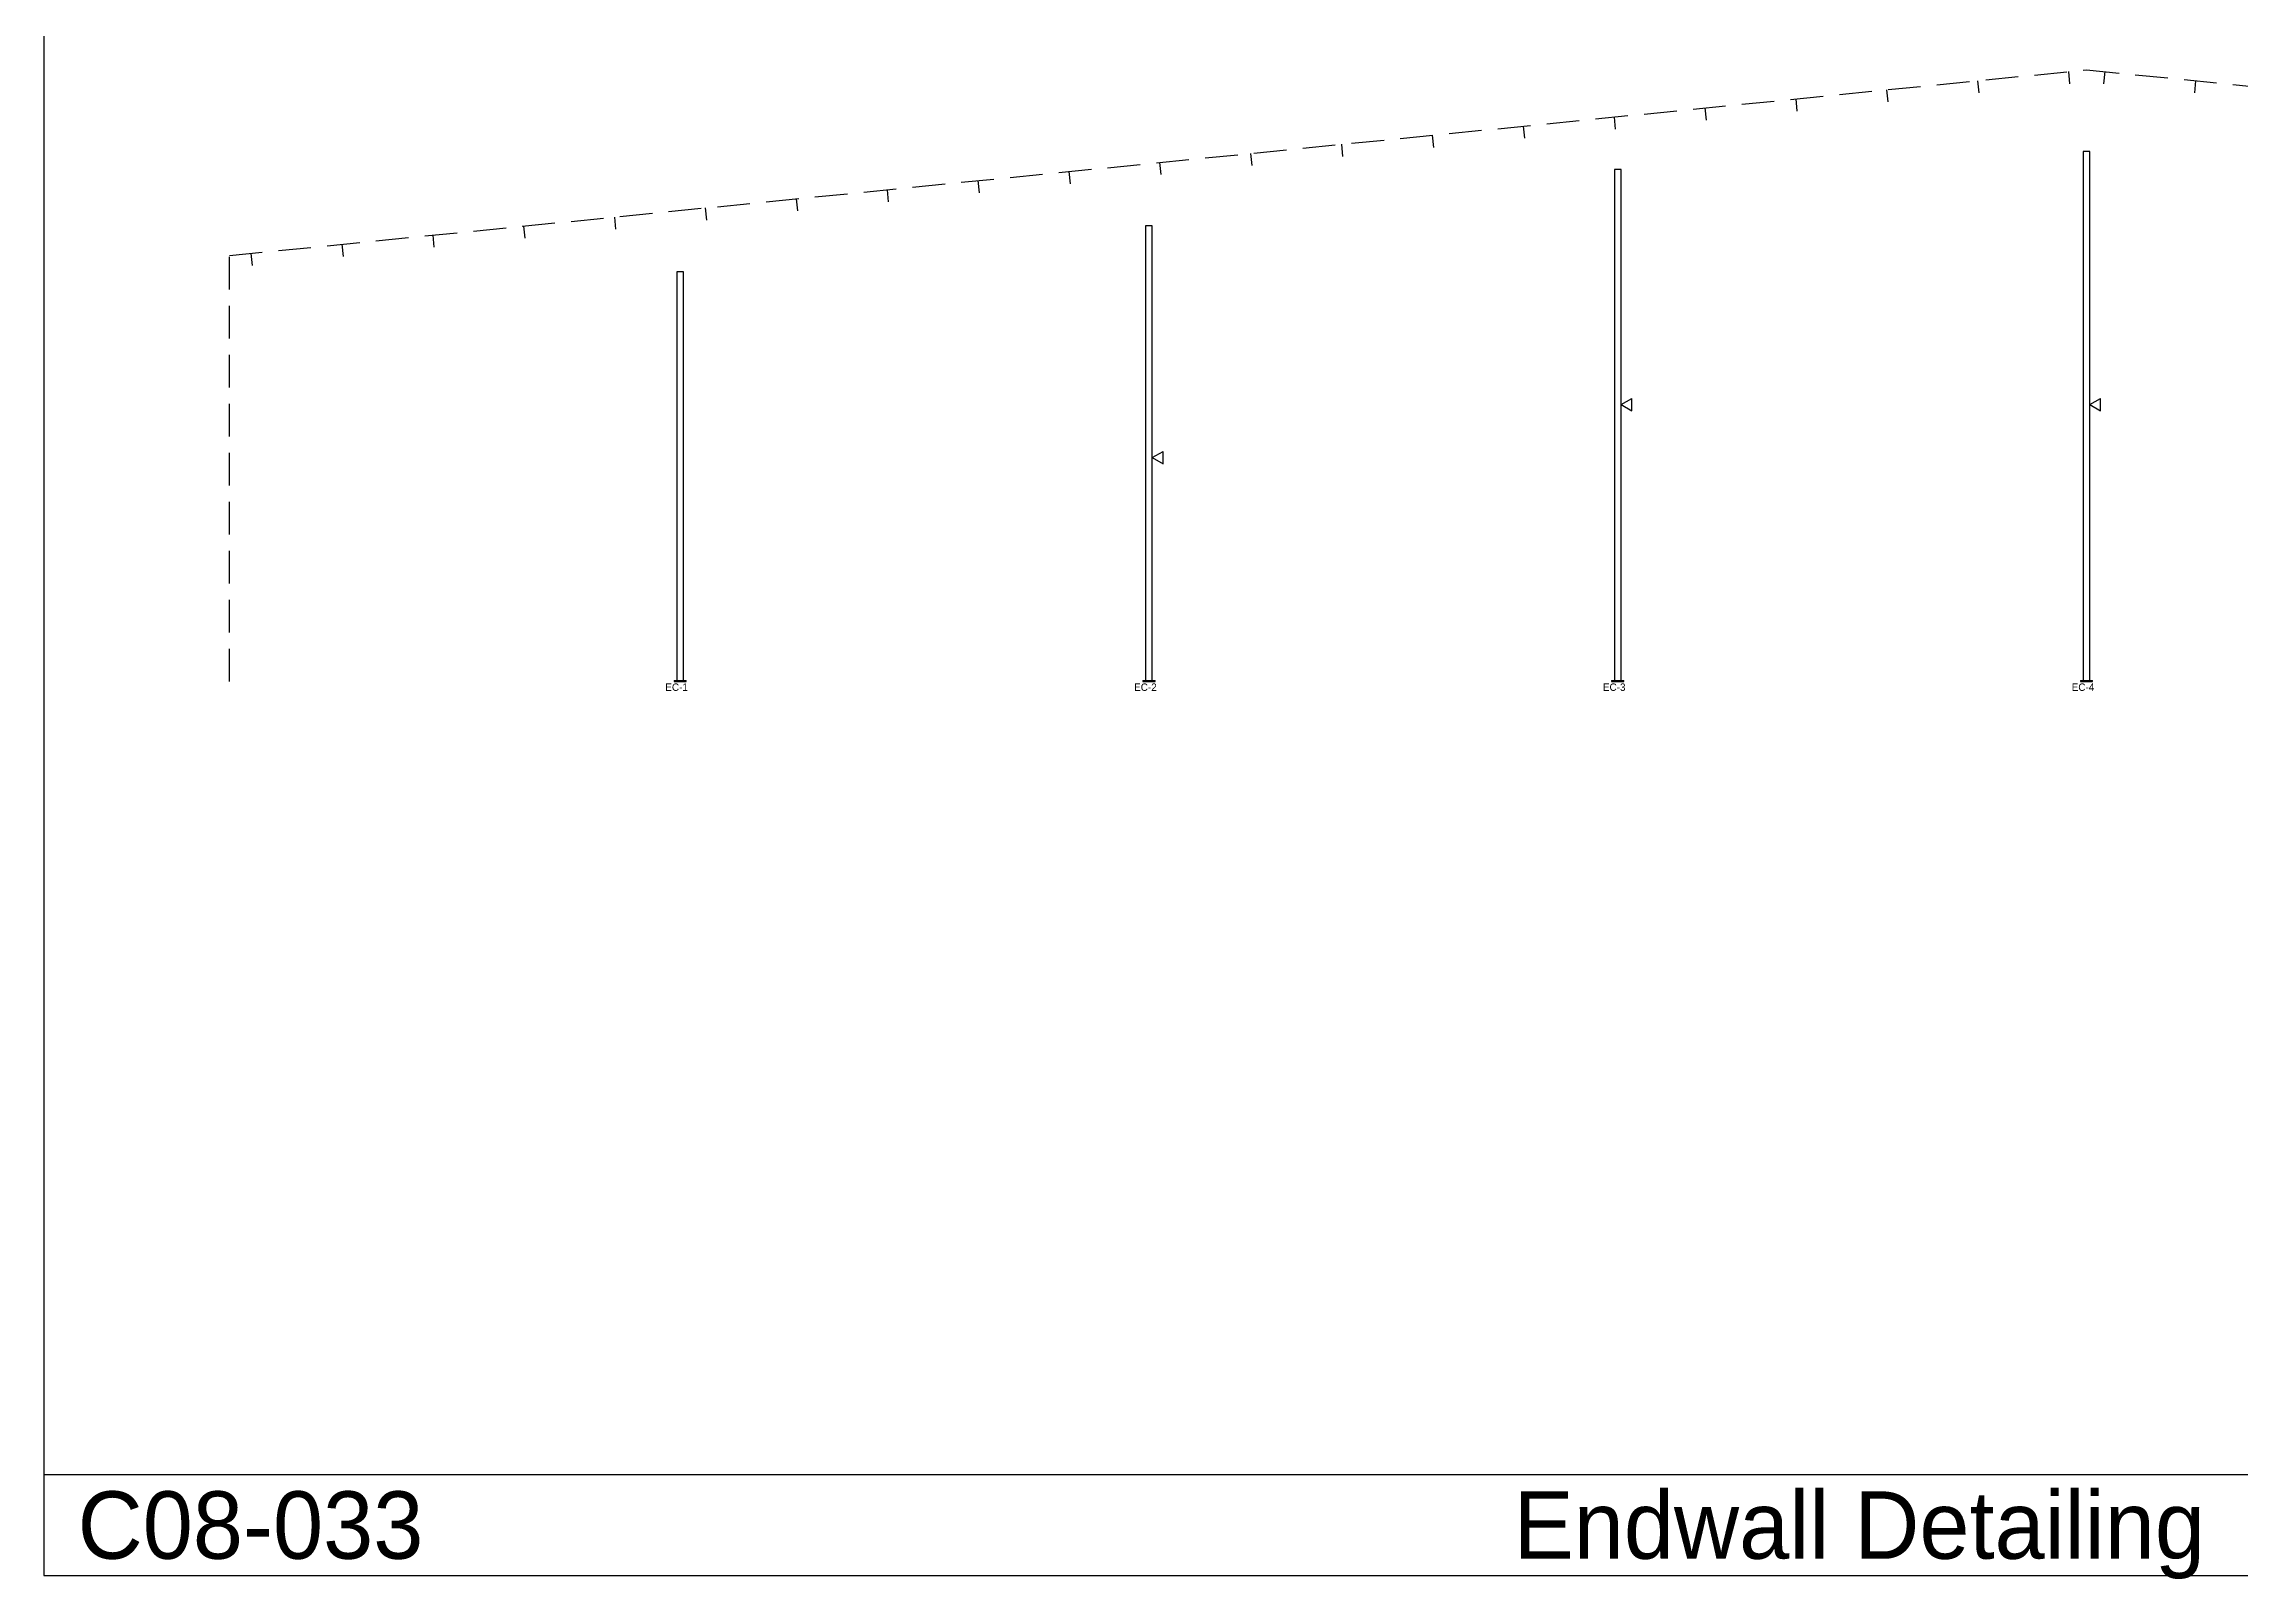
# Model space of a CAD drawing. Extents: x -3050 to 64050, y -14743 to 35639.
# Drawn here: x -3050 to 33022, y -14743 to 10475 of the extents above; entities that cross this region are included whole.
import ezdxf

# ---------------------------------------------------------------- set-up
doc = ezdxf.new("R2010")
doc.units = 0
doc.linetypes.add('CONTIN', pattern=[0])
doc.linetypes.add('DASHED', pattern=[805.2, 536.8, -268.4])
doc.layers.get('0').update_dxf_attribs({"linetype": 'CONTIN'})
for name, color, linetype in [('1', 7, 'CONTIN'), ('16', 7, 'CONTIN'), ('3', 7, 'CONTIN'), ('5', 5, 'DASHED'), ('8', 5, 'DASHED'), ('9', 7, 'CONTIN')]:
    doc.layers.add(name, color=color, linetype=linetype)

msp = doc.modelspace()

# ---------------------------------------------------------------- linework, layer by layer
for p, q in [((-3050, 35638.801), (-3050, -14686.198)), ((-3050, -13025.473), (64050.004, -13025.473)), ((-3050, -14686.198), (64050.004, -14686.198))]:
    msp.add_line(p, q)
at = {"layer": '1'}
for p, q in [((30500.002, 8710.4), (30445, 8710.4)), ((30445, 8710.4), (30445, 16)), ((30555.002, 8710.4), (30500.002, 8710.4)), ((30555.002, 16), (30555.002, 8710.4)), ((22800, 8410.7), (22745, 8410.7)), ((22745, 8410.7), (22745, 16)), ((22855, 8410.7), (22800, 8410.7)), ((22855, 16), (22855, 8410.7)), ((15100.001, 7489.7), (15045.001, 7489.7)), ((15045.001, 7489.7), (15045.001, 16)), ((15155, 7489.7), (15100.001, 7489.7)), ((15155, 16), (15155, 7489.7)), ((7400, 6732), (7345, 6732)), ((7345, 6732), (7345, 16)), ((7455, 6732), (7400, 6732)), ((7455, 16), (7455, 6732)), ((7345, 16), (7455, 16)), ((15045.001, 16), (15155, 16)), ((22745, 16), (22855, 16)), ((30445, 16), (30555.002, 16))]:
    msp.add_line(p, q, dxfattribs=at)
at = {"layer": '3'}
for p, q in [((22855, 4550), (23030.906, 4651.723)), ((22855, 4550), (23031.018, 4448.47)), ((23031.018, 4448.47), (23030.906, 4651.723)), ((30555.002, 4550), (30730.908, 4651.723)), ((30555.002, 4550), (30731.02, 4448.47)), ((30731.02, 4448.47), (30730.908, 4651.723)), ((15155, 3680), (15330.906, 3781.723)), ((15155, 3680), (15331.018, 3578.47)), ((15331.018, 3578.47), (15330.906, 3781.723))]:
    msp.add_line(p, q, dxfattribs=at)
at = {"layer": '5'}
for p, q in [((28708.91, 9870.892), (28728.811, 9671.884)), ((30201.467, 10020.147), (30221.367, 9821.14)), ((30798.514, 10020.149), (30778.613, 9821.143)), ((32291.066, 9870.894), (32271.168, 9671.887)), ((24231.244, 9423.125), (24251.146, 9224.117)), ((25723.801, 9572.38), (25743.701, 9373.373)), ((27216.357, 9721.636), (27236.256, 9522.629)), ((21246.135, 9124.613), (21266.035, 8925.606)), ((22738.689, 9273.869), (22758.59, 9074.861)), ((16768.467, 8676.847), (16788.367, 8477.84)), ((18261.021, 8826.103), (18280.922, 8627.095)), ((19753.576, 8975.357), (19773.479, 8776.351)), ((13783.355, 8378.336), (13803.257, 8179.329)), ((15275.911, 8527.591), (15295.812, 8328.584)), ((10798.242, 8079.825), (10818.144, 7880.817)), ((12290.799, 8229.08), (12310.699, 8030.073)), ((6320.576, 7632.057), (6340.477, 7433.05)), ((7813.132, 7781.313), (7833.033, 7582.306)), ((9305.687, 7930.568), (9325.588, 7731.562)), ((3335.464, 7333.546), (3355.365, 7134.539)), ((4828.021, 7482.802), (4847.921, 7283.795)), ((350.353, 7035.035), (370.253, 6836.028)), ((1842.908, 7184.291), (1862.809, 6985.284))]:
    msp.add_line(p, q, dxfattribs=at)
at = {"layer": '8'}
for p, q in [((0, 7000), (30500.002, 10050)), ((30500.002, 10050), (61000.004, 7000)), ((0, 0), (0, 7000))]:
    msp.add_line(p, q, dxfattribs=at)
at = {"layer": '9'}
for p, q in [((7300, 16), (7500, 16)), ((7300, 16), (7300, 0)), ((7300, 0), (7500, 0)), ((7350, -4), (7350, 20)), ((7450, -4), (7450, 20)), ((7500, 0), (7500, 16)), ((15000, 16), (15200.001, 16)), ((15000, 16), (15000, 0)), ((15000, 0), (15200.001, 0)), ((15050.001, -4), (15050.001, 20)), ((15150.001, -4), (15150.001, 20)), ((15200.001, 0), (15200.001, 16)), ((22700, 16), (22900, 16)), ((22700, 16), (22700, 0)), ((22700, 0), (22900, 0)), ((22750, -4), (22750, 20)), ((22850, -4), (22850, 20)), ((22900, 0), (22900, 16)), ((30400.002, 16), (30600.002, 16)), ((30400.002, 16), (30400.002, 0)), ((30400.002, 0), (30600.002, 0)), ((30450.002, -4), (30450.002, 20)), ((30550.002, -4), (30550.002, 20)), ((30600.002, 0), (30600.002, 16))]:
    msp.add_line(p, q, dxfattribs=at)

# ---------------------------------------------------------------- texts
for s, p in [('C08-033', (-2496.425, -14409.41)), ('Endwall Detailing', (21089.23, -14409.41))]:
    msp.add_text(s, height=1107.15).set_placement(p)
at = {"layer": '16'}
for s, p in [('EC-1', (7156.16, -152.4)), ('EC-2', (14856.161, -152.4)), ('EC-3', (22556.16, -152.4)), ('EC-4', (30256.162, -152.4))]:
    msp.add_text(s, height=121.92, dxfattribs=at).set_placement(p)

doc.saveas('drawing.dxf')
